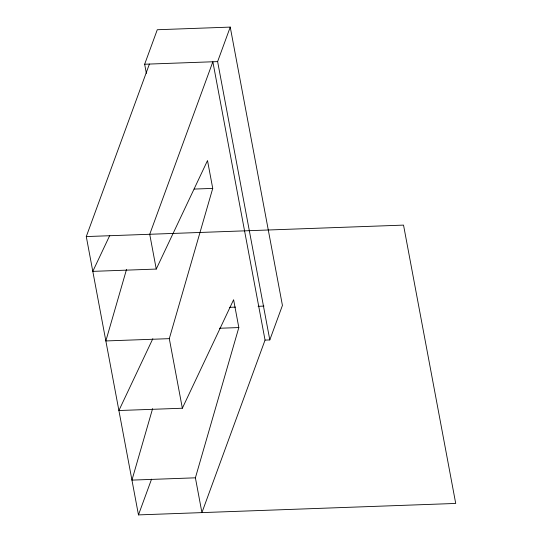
<?xml version="1.0" encoding="UTF-8"?>
<svg xmlns="http://www.w3.org/2000/svg" width="542" height="542" viewBox="0 0 542 542"><rect width="100%" height="100%" fill="white"/><g stroke="black" fill="none" stroke-linecap="round" stroke-linejoin="round"><path stroke-width="0.81" d="M126.51 269.476L105.853 340.945L169.3 338.655L212.735 188.399L207.511 160.567L156.252 269.069L92.804 271.366L109.769 235.452M152.607 408.634L131.943 480.11L195.398 477.82L238.826 327.564L233.609 299.733L182.349 408.234L118.901 410.524L152.83 338.703M146.367 73.373L144.653 64.234L157.275 29.735L230.242 27.1L282.429 305.431L269.808 339.929L265.052 340.098L201.922 512.61L195.398 477.82M86.28 236.569L403.533 225.113L455.72 503.443L138.467 514.9L86.28 236.569L149.409 64.064M269.808 339.929L217.62 61.598L230.242 27.1M138.467 514.9L151.564 479.128M144.653 64.234L217.62 61.598M194.124 189.07L212.735 188.399M229.591 307.334L235.465 307.124M258.107 306.305L263.981 306.094M219.368 328.262L238.826 327.564M265.052 340.098L212.857 61.774L149.727 234.28L156.252 269.069M169.3 338.655L182.349 408.234"/></g></svg>
